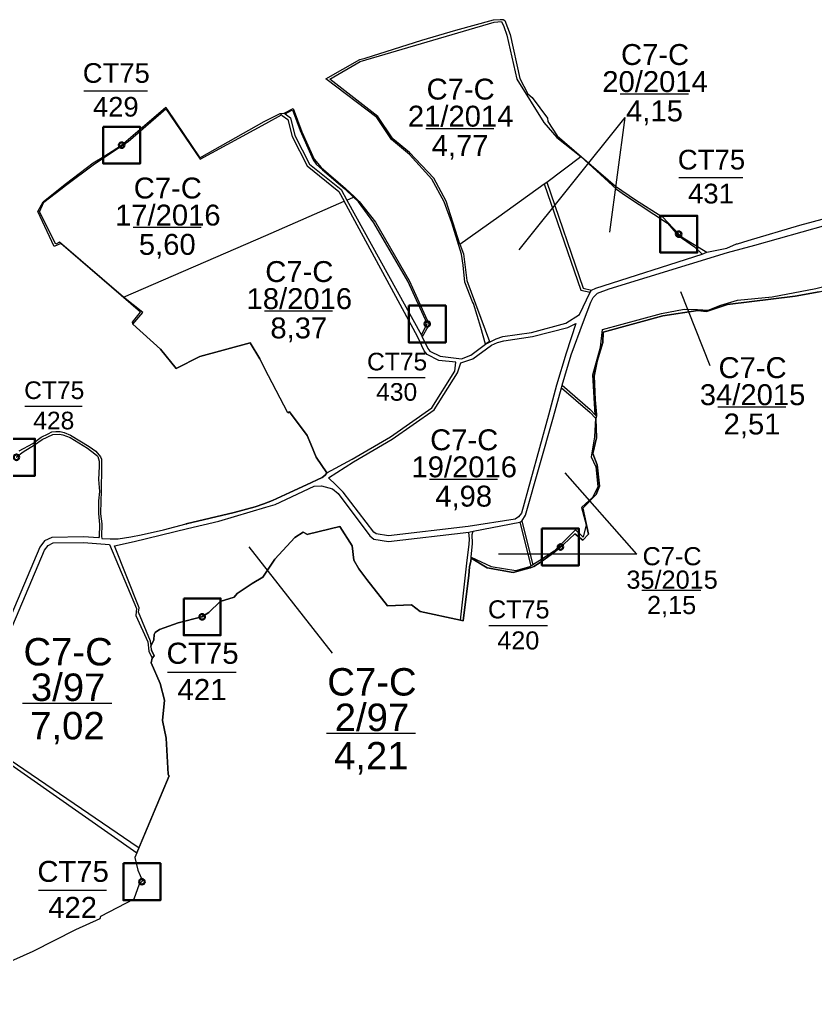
# Model space of a CAD drawing. Header units: metres. Extents: x 420698 to 426937, y 1527080 to 1530908.
# Drawn here: x 421666 to 422745, y 1527287 to 1528606 of the extents above; entities that cross this region are included whole.
import ezdxf
from ezdxf.enums import TextEntityAlignment as Align

# ---------------------------------------------------------------- set-up
doc = ezdxf.new("R2010")
doc.units = ezdxf.units.M
doc.header["$MEASUREMENT"] = 0
doc.linetypes.add('DGN Style 1', pattern=[5.902559, 0.009821, -5.892738])
doc.layers.add('RanhTwo', color=3, linetype='Continuous', lineweight=0)
doc.styles.add('Style-Arial', font='arial.ttf')
doc.styles.add('Style-Arial IF', font='ariali.ttf')

# ---------------------------------------------------------------- blocks, each defined once
blk = doc.blocks.new('*U0')
at = {"color": 0, "linetype": 'Continuous', "lineweight": -2, "ltscale": 10, "flags": 128}
blk.add_lwpolyline([(-150, 150), (150, 150), (150, -150), (-150, -150), (-150, 150)], close=True, dxfattribs=at)
at = {"color": 0, "linetype": 'Continuous', "lineweight": -2, "ltscale": 10}
blk.add_circle((-0.02828, 0.016065), 22.5, dxfattribs=at)
blk = doc.blocks.new('*U9')
at = {"layer": 'RanhTwo', "color": 3, "linetype": 'Continuous', "lineweight": 13}
blk.add_line((-66.520877, -1.660429), (63.750129, -1.660429), dxfattribs=at)
at = {"layer": 'RanhTwo', "color": 3, "linetype": 'Continuous', "lineweight": 13, "style": 'Style-Arial'}
blk.add_text('7,02', height=40, dxfattribs=at).set_placement((-1.025137, -54.422685), align=Align.CENTER)
at = {"layer": 'RanhTwo', "color": 3, "linetype": 'Continuous', "lineweight": 13, "insert": (-0.000029, 1.089388), "char_height": 40, "attachment_point": 8, "line_spacing_factor": 0.776524, "style": 'Style-Arial'}
blk.add_mtext('C7-C\\P3/97', dxfattribs=at)
blk = doc.blocks.new('*U12')
at = {"layer": 'RanhTwo', "color": 3, "linetype": 'Continuous', "lineweight": 13}
blk.add_line((-66.520877, -1.660429), (63.750129, -1.660429), dxfattribs=at)
at = {"layer": 'RanhTwo', "color": 3, "linetype": 'Continuous', "lineweight": 13, "style": 'Style-Arial'}
blk.add_text('4,21', height=40, dxfattribs=at).set_placement((-1.025137, -54.422685), align=Align.CENTER)
at = {"layer": 'RanhTwo', "color": 3, "linetype": 'Continuous', "lineweight": 13, "insert": (-0.000029, 1.089388), "char_height": 40, "attachment_point": 8, "line_spacing_factor": 0.776524, "style": 'Style-Arial'}
blk.add_mtext('C7-C\\P2/97', dxfattribs=at)
blk = doc.blocks.new('*U13')
at = {"layer": 'RanhTwo', "color": 3, "linetype": 'Continuous', "lineweight": 13}
blk.add_line((-66.520877, -1.660429), (63.750129, -1.660429), dxfattribs=at)
at = {"layer": 'RanhTwo', "color": 3, "linetype": 'Continuous', "lineweight": 13, "style": 'Style-Arial'}
blk.add_text('5,60', height=40, dxfattribs=at).set_placement((-1.025137, -54.422685), align=Align.CENTER)
at = {"layer": 'RanhTwo', "color": 3, "linetype": 'Continuous', "lineweight": 13, "insert": (-0.000029, 1.089388), "char_height": 40, "attachment_point": 8, "line_spacing_factor": 0.776524, "style": 'Style-Arial'}
blk.add_mtext('C7-C\\P17/2016', dxfattribs=at)
blk = doc.blocks.new('*U14')
at = {"layer": 'RanhTwo', "color": 3, "linetype": 'Continuous', "lineweight": 13}
blk.add_line((-66.520877, -1.660429), (63.750129, -1.660429), dxfattribs=at)
at = {"layer": 'RanhTwo', "color": 3, "linetype": 'Continuous', "lineweight": 13, "style": 'Style-Arial'}
blk.add_text('8,37', height=40, dxfattribs=at).set_placement((-1.025137, -54.422685), align=Align.CENTER)
at = {"layer": 'RanhTwo', "color": 3, "linetype": 'Continuous', "lineweight": 13, "insert": (-0.000029, 1.089388), "char_height": 40, "attachment_point": 8, "line_spacing_factor": 0.776524, "style": 'Style-Arial'}
blk.add_mtext('C7-C\\P18/2016', dxfattribs=at)
blk = doc.blocks.new('*U15')
at = {"layer": 'RanhTwo', "color": 3, "linetype": 'Continuous', "lineweight": 13}
blk.add_line((-66.520877, -1.660429), (63.750129, -1.660429), dxfattribs=at)
at = {"layer": 'RanhTwo', "color": 3, "linetype": 'Continuous', "lineweight": 13, "style": 'Style-Arial'}
blk.add_text('4,98', height=40, dxfattribs=at).set_placement((-1.025137, -54.422685), align=Align.CENTER)
at = {"layer": 'RanhTwo', "color": 3, "linetype": 'Continuous', "lineweight": 13, "insert": (-0.000029, 1.089388), "char_height": 40, "attachment_point": 8, "line_spacing_factor": 0.776524, "style": 'Style-Arial'}
blk.add_mtext('C7-C\\P19/2016', dxfattribs=at)
blk = doc.blocks.new('*U16')
at = {"layer": 'RanhTwo', "color": 3, "linetype": 'Continuous', "lineweight": 13}
blk.add_line((-66.520877, -1.660429), (63.750129, -1.660429), dxfattribs=at)
at = {"layer": 'RanhTwo', "color": 3, "linetype": 'Continuous', "lineweight": 13, "style": 'Style-Arial'}
blk.add_text('2,51', height=40, dxfattribs=at).set_placement((-1.025137, -54.422685), align=Align.CENTER)
at = {"layer": 'RanhTwo', "color": 3, "linetype": 'Continuous', "lineweight": 13, "insert": (-0.000029, 1.089388), "char_height": 40, "attachment_point": 8, "line_spacing_factor": 0.776524, "style": 'Style-Arial'}
blk.add_mtext('C7-C\\P34/2015', dxfattribs=at)
blk = doc.blocks.new('*U17')
at = {"layer": 'RanhTwo', "color": 3, "linetype": 'Continuous', "lineweight": 13}
blk.add_line((-66.520877, -1.660429), (63.750129, -1.660429), dxfattribs=at)
at = {"layer": 'RanhTwo', "color": 3, "linetype": 'Continuous', "lineweight": 13, "style": 'Style-Arial'}
blk.add_text('4,77', height=40, dxfattribs=at).set_placement((-1.025137, -54.422685), align=Align.CENTER)
at = {"layer": 'RanhTwo', "color": 3, "linetype": 'Continuous', "lineweight": 13, "insert": (-0.000029, 1.089388), "char_height": 40, "attachment_point": 8, "line_spacing_factor": 0.776524, "style": 'Style-Arial'}
blk.add_mtext('C7-C\\P21/2014', dxfattribs=at)
blk = doc.blocks.new('*U18')
at = {"layer": 'RanhTwo', "color": 3, "linetype": 'Continuous', "lineweight": 13}
blk.add_line((-66.520877, -1.660429), (63.750129, -1.660429), dxfattribs=at)
at = {"layer": 'RanhTwo', "color": 3, "linetype": 'Continuous', "lineweight": 13, "style": 'Style-Arial'}
blk.add_text('4,15', height=40, dxfattribs=at).set_placement((-1.025137, -54.422685), align=Align.CENTER)
at = {"layer": 'RanhTwo', "color": 3, "linetype": 'Continuous', "lineweight": 13, "insert": (-0.000029, 1.089388), "char_height": 40, "attachment_point": 8, "line_spacing_factor": 0.776524, "style": 'Style-Arial'}
blk.add_mtext('C7-C\\P20/2014', dxfattribs=at)
blk = doc.blocks.new('*U19')
at = {"layer": 'RanhTwo', "color": 3, "linetype": 'Continuous', "lineweight": 13}
blk.add_line((-66.520877, -1.660429), (63.750129, -1.660429), dxfattribs=at)
at = {"layer": 'RanhTwo', "color": 3, "linetype": 'Continuous', "lineweight": 13, "style": 'Style-Arial'}
for s, p in [('CT75', (-0.000029, 14.422722)), ('420', (-1.025137, -54.422685))]:
    blk.add_text(s, height=40, dxfattribs=at).set_placement(p, align=Align.CENTER)
blk = doc.blocks.new('*U20')
at = {"layer": 'RanhTwo', "color": 3, "linetype": 'Continuous', "lineweight": 13}
blk.add_line((-66.520877, -1.660429), (63.750129, -1.660429), dxfattribs=at)
at = {"layer": 'RanhTwo', "color": 3, "linetype": 'Continuous', "lineweight": 13, "style": 'Style-Arial'}
blk.add_text('2,15', height=40, dxfattribs=at).set_placement((-1.025137, -54.422685), align=Align.CENTER)
at = {"layer": 'RanhTwo', "color": 3, "linetype": 'Continuous', "lineweight": 13, "insert": (-0.000029, 1.089388), "char_height": 40, "attachment_point": 8, "line_spacing_factor": 0.776524, "style": 'Style-Arial'}
blk.add_mtext('C7-C\\P35/2015', dxfattribs=at)
blk = doc.blocks.new('*U77')
at = {"layer": 'RanhTwo', "color": 3, "linetype": 'Continuous', "lineweight": 13}
blk.add_line((-66.520877, -1.660429), (63.750129, -1.660429), dxfattribs=at)
at = {"layer": 'RanhTwo', "color": 3, "linetype": 'Continuous', "lineweight": 13, "style": 'Style-Arial'}
for s, p in [('CT75', (-0.000029, 14.422722)), ('422', (-1.025137, -54.422685))]:
    blk.add_text(s, height=40, dxfattribs=at).set_placement(p, align=Align.CENTER)
blk = doc.blocks.new('*U78')
at = {"layer": 'RanhTwo', "color": 3, "linetype": 'Continuous', "lineweight": 13}
blk.add_line((-66.520877, -1.660429), (63.750129, -1.660429), dxfattribs=at)
at = {"layer": 'RanhTwo', "color": 3, "linetype": 'Continuous', "lineweight": 13, "style": 'Style-Arial'}
for s, p in [('CT75', (-0.000029, 14.422722)), ('428', (-1.025137, -54.422685))]:
    blk.add_text(s, height=40, dxfattribs=at).set_placement(p, align=Align.CENTER)
blk = doc.blocks.new('*U79')
at = {"layer": 'RanhTwo', "color": 3, "linetype": 'Continuous', "lineweight": 13}
blk.add_line((-66.520877, -1.660429), (63.750129, -1.660429), dxfattribs=at)
at = {"layer": 'RanhTwo', "color": 3, "linetype": 'Continuous', "lineweight": 13, "style": 'Style-Arial'}
for s, p in [('CT75', (-0.000029, 14.422722)), ('421', (-1.025137, -54.422685))]:
    blk.add_text(s, height=40, dxfattribs=at).set_placement(p, align=Align.CENTER)
blk = doc.blocks.new('*U80')
at = {"layer": 'RanhTwo', "color": 3, "linetype": 'Continuous', "lineweight": 13}
blk.add_line((-66.520877, -1.660429), (63.750129, -1.660429), dxfattribs=at)
at = {"layer": 'RanhTwo', "color": 3, "linetype": 'Continuous', "lineweight": 13, "style": 'Style-Arial'}
for s, p in [('CT75', (-0.000029, 14.422722)), ('430', (-1.025137, -54.422685))]:
    blk.add_text(s, height=40, dxfattribs=at).set_placement(p, align=Align.CENTER)
blk = doc.blocks.new('*U81')
at = {"layer": 'RanhTwo', "color": 3, "linetype": 'Continuous', "lineweight": 13}
blk.add_line((-66.520877, -1.660429), (63.750129, -1.660429), dxfattribs=at)
at = {"layer": 'RanhTwo', "color": 3, "linetype": 'Continuous', "lineweight": 13, "style": 'Style-Arial'}
for s, p in [('CT75', (-0.000029, 14.422722)), ('429', (-1.025137, -54.422685))]:
    blk.add_text(s, height=40, dxfattribs=at).set_placement(p, align=Align.CENTER)
blk = doc.blocks.new('*U82')
at = {"layer": 'RanhTwo', "color": 3, "linetype": 'Continuous', "lineweight": 13}
blk.add_line((-66.520877, -1.660429), (63.750129, -1.660429), dxfattribs=at)
at = {"layer": 'RanhTwo', "color": 3, "linetype": 'Continuous', "lineweight": 13, "style": 'Style-Arial'}
for s, p in [('CT75', (-0.000029, 14.422722)), ('431', (-1.025137, -54.422685))]:
    blk.add_text(s, height=40, dxfattribs=at).set_placement(p, align=Align.CENTER)

msp = doc.modelspace()

# ---------------------------------------------------------------- linework, layer by layer
at = {"layer": 'RanhTwo', "color": 3, "linetype": 'Continuous', "lineweight": 0}
for p, q in [((422019.531, 1528478.307), (422019.8537, 1528478.3379)), ((422019.8537, 1528478.3379), (422024.837, 1528478.815)), ((422019.8537, 1528478.3379), (422021.4535, 1528476.6628)), ((422024.837, 1528478.815), (422026.2208, 1528477.8428)), ((422381.182, 1528385.187), (422427.1801, 1528420.2716)), ((422377.415, 1528383.162), (422381.182, 1528385.187)), ((422110.1651, 1528361.0942), (422119.0259, 1528364.9522)), ((422110.1651, 1528361.0942), (422211.0366, 1528177.7071)), ((422591.651, 1528287.614), (422598.12, 1528290.54)), ((422440.042, 1528236.023), (422441.628, 1528238.832)), ((422401.114, 1528106.465), (422401.902, 1528109.968)), ((422446.481, 1528070.179), (422448.5539, 1528068.1214)), ((422446.992, 1528065.272), (422447.5302, 1528064.7617)), ((422447.5302, 1528064.7617), (422448.5539, 1528068.1214)), ((421892.36, 1527922.13), (421892.3616, 1527922.1246)), ((422281.275, 1527912.118), (422344.455, 1527924.441)), ((422344.455, 1527924.441), (422347.142, 1527926.016)), ((422344.455, 1527924.441), (422359.3336, 1527865.1695)), ((422347.142, 1527926.016), (422361.9458, 1527866.7216)), ((422275.519, 1527911.014), (422281.275, 1527912.118)), ((422278.352, 1527875.659), (422278.4599, 1527876.8665)), ((422359.3336, 1527865.1695), (422361.9458, 1527866.7216)), ((422358.668, 1527862.55), (422358.8411, 1527862.6163)), ((421825.3803, 1527476.548), (421828.0314, 1527482.8853))]:
    msp.add_line(p, q, dxfattribs=at)
at = {"layer": 'RanhTwo', "color": 7, "linetype": 'Continuous', "lineweight": 0}
for p, q in [((422486.974828, 1528472.883362), (422343.084695, 1528293.453963)), ((422486.974828, 1528472.883362), (422465.957168, 1528317.701179)), ((422602.710015, 1528136.353693), (422562.961752, 1528236.877126)), ((422503.142258, 1527881.251291), (422406.137675, 1527991.172003)), ((422090.699555, 1527747.083362), (421977.527541, 1527890.950177)), ((422503.142258, 1527881.251291), (422315.600063, 1527881.251291))]:
    msp.add_line(p, q, dxfattribs=at)
at = {"layer": 'RanhTwo', "color": 3, "linetype": 'DGN Style 1', "lineweight": 0}
for p in [(421892.36, 1527922.13), (421892.3616, 1527922.1246)]:
    msp.add_line(p, (421894.094, 1527915.7706), dxfattribs=at)
at = {"layer": 'RanhTwo', "color": 3, "linetype": 'Continuous', "lineweight": 13}
msp.add_line((421844.642, 1527757.1764), (421844.642, 1527757.1765), dxfattribs=at)
at = {"layer": 'RanhTwo', "color": 3, "linetype": 'Continuous', "lineweight": 13, "flags": 128}
for points in [[(421665.7, 1528021.39), (421684.36, 1528031.12), (421695.73, 1528039.63), (421704.94, 1528044.02), (421710.26, 1528047.09), (421715.62, 1528047.57), (421721.31, 1528047.36), (421726.69, 1528046.03), (421735.6, 1528042.47), (421760.89, 1528027.26), (421769.56, 1528020.61), (421776.02, 1528012.94), (421777.38, 1528009.82), (421777.31, 1528000), (421777.07, 1527965.65), (421776.71, 1527953.64), (421776.03, 1527935.68), (421777.66, 1527922.02), (421777.23, 1527905.15), (421778.08, 1527902.56), (421789.04, 1527901.86), (421800.07, 1527902.08), (421817.37, 1527904.5), (421831.03, 1527907.47), (421861.59, 1527914.31), (421892.36, 1527922.13), (421957.42, 1527937.81), (421985.95, 1527945.5), (421997.55, 1527949.37), (422009.07, 1527953.98), (422032.78, 1527964.81), (422055.47, 1527975.24), (422076.36, 1527985.16), (422080.42, 1527988.09), (422083.05, 1527991.14), (422068.41, 1528012.66), (422061.1, 1528030.19), (422056.04, 1528041.74), (422032.46, 1528074.11), (422029.99, 1528072.49), (421998.55, 1528133.27), (421991.94, 1528146.04), (421978.86, 1528167.36), (421910.8, 1528149.1), (421878.74, 1528132.61), (421857.48, 1528158.75), (421819.932, 1528192.765), (421819.372, 1528195.577), (421830.34, 1528209.15), (421722.239, 1528302.212), (421713.403, 1528298.049), (421691.006, 1528345.465), (421698.358, 1528358.813), (421721.4071, 1528377.1391), (421728.161, 1528382.509), (421766.284, 1528411.484), (421780.57, 1528420.0733), (421804.508, 1528435.419), (421864.666, 1528486.823), (421866.316, 1528483.759), (421910.921, 1528418.46), (421997.915, 1528467.495), (422019.531, 1528478.307), (422019.8537, 1528478.3379), (422024.837, 1528478.815), (422037.0709, 1528485.224), (422049.14, 1528453.38), (422065.6, 1528416.28), (422075.41, 1528404.99), (422108.167, 1528376.768), (422120.1877, 1528365.458), (422126.891, 1528359.151), (422148.645, 1528330.977), (422194.457, 1528251.921), (422218.73, 1528198.086), (422219.9716, 1528195.9388), (422221.774, 1528192.822), (422219.8416, 1528189.3566), (422212.1632, 1528175.5867), (422219.831, 1528159.857), (422222.557, 1528156.278), (422236.416, 1528149.262), (422265.627, 1528146.025), (422277.936, 1528150.69), (422298.003, 1528165.931), (422291.771, 1528188.543), (422281.901, 1528220.695), (422280.28, 1528223.08), (422269.95, 1528249.62), (422267.63, 1528272.65), (422265.39, 1528287.65), (422252.52, 1528330.11), (422242.14, 1528358.72), (422225.18, 1528389.17), (422195.06, 1528422.65), (422170.65, 1528443.05), (422150.48, 1528472.92), (422081.3941, 1528525.104), (422127.78, 1528551.338), (422134.8513, 1528553.4526), (422211.71, 1528577.86), (422257.94, 1528591.26), (422308.87, 1528605.49), (422317.7, 1528605.78), (422321.99, 1528605.61), (422324.21, 1528604.17), (422331.25, 1528585.35), (422344.66, 1528525.75), (422355.5, 1528504.97), (422361.38, 1528499.83), (422381.95, 1528471.95), (422382.48, 1528467.29), (422395.29, 1528448.21), (422474.2, 1528379.93), (422501.34, 1528361.42), (422537.2219, 1528338.8099), (422537.809, 1528338.196), (422560.121, 1528314.866), (422565.945, 1528309.742), (422598.12, 1528290.54), (422625.06, 1528296.05), (422638.04, 1528301.6), (422639.47, 1528301.88), (422654.13, 1528306.04), (422724.28, 1528327.01), (422761.1, 1528336.72)], [(422750.45, 1528236.53), (422717.64, 1528230.68), (422625.875, 1528219.645), (422597.563, 1528209.808), (422585.98, 1528211.55), (422538.594, 1528204.127), (422457.656, 1528182.192), (422457.214, 1528168.131), (422449.315, 1528142.856), (422445.134, 1528122.361), (422446.693, 1528090.391), (422448.371, 1528070.31), (422448.5539, 1528068.1214), (422447.5302, 1528064.7617), (422448.501, 1528038.915), (422443.459, 1528017.473), (422449.367, 1528002.365), (422452.511, 1527973.342), (422447.985, 1527962.219), (422430.149, 1527943.519), (422437.624, 1527908.305), (422430.095, 1527900.183), (422419.26, 1527908.87), (422403.77, 1527894.38), (422399.335, 1527890.818), (422391.822, 1527884.338), (422372.131, 1527869.861), (422363.448, 1527864.38), (422361.3344, 1527863.5708), (422358.8411, 1527862.6163), (422358.668, 1527862.55), (422335.527, 1527856.202), (422300.333, 1527862.792), (422278.352, 1527875.659), (422278.05, 1527871.54), (422276.3, 1527863.97), (422275.3, 1527852.01), (422273.72, 1527838.04), (422267.6411, 1527790.7896), (422264.25, 1527791.76), (422209.611, 1527803.435), (422197.45, 1527812.472), (422165.0919, 1527811.2271), (422136.94, 1527846.8), (422126.37, 1527861.243), (422119.494, 1527873.195), (422117.13, 1527892.49), (422100.67, 1527918.58), (422057.59, 1527908.2), (422056.67, 1527907.95), (422050.6038, 1527910.7703), (422039.417, 1527903.662), (422012.238, 1527874.316), (421995.92, 1527849.89), (421981.87, 1527841.39), (421961.24, 1527827.83), (421957.16, 1527822.89), (421938.31, 1527816.96), (421922.78, 1527802.09), (421913.61, 1527796.32), (421881.21, 1527788.12), (421856.03, 1527779.1), (421850.01, 1527775.14), (421848.62, 1527772.14), (421848.3, 1527765.23), (421844.642, 1527757.1764)], [(421844.642, 1527757.1764), (421844.63, 1527757.15), (421844.03, 1527756.66), (421845.314, 1527750.847), (421848.762, 1527743.292), (421845.9079, 1527740.3933), (421844.569, 1527733.84), (421857.163, 1527705.729), (421862.824, 1527683.376), (421860.184, 1527655.609), (421864.989, 1527631.752), (421867.696, 1527583.155), (421868.622, 1527580.864), (421868.9755, 1527580.761), (421822.57, 1527469.83), (421826.6, 1527452.8), (421832.97, 1527438.26), (421828.32, 1527433.78), (421821.42, 1527413.6), (421776.08, 1527390.28), (421775.05, 1527386.95), (421742.21, 1527371.87), (421684.49, 1527342.77), (421684.33, 1527342.69), (421641.1, 1527323.31)]]:
    msp.add_lwpolyline(points, dxfattribs=at)
at = {"layer": 'RanhTwo', "color": 3, "linetype": 'Continuous', "lineweight": 0, "flags": 128}
for points in [[(422298.003, 1528165.931), (422291.771, 1528188.543), (422281.901, 1528220.695), (422280.28, 1528223.08), (422269.95, 1528249.62), (422267.63, 1528272.65), (422265.39, 1528287.65), (422252.52, 1528330.11), (422242.14, 1528358.72), (422225.18, 1528389.17), (422195.06, 1528422.65), (422170.65, 1528443.05), (422150.48, 1528472.92), (422081.3941, 1528525.104), (422127.78, 1528551.338), (422134.8513, 1528553.4526), (422211.71, 1528577.86), (422257.94, 1528591.26), (422308.87, 1528605.49), (422317.7, 1528605.78), (422321.99, 1528605.61), (422324.21, 1528604.17), (422331.25, 1528585.35), (422344.66, 1528525.75), (422355.5, 1528504.97), (422361.38, 1528499.83), (422381.95, 1528471.95), (422382.48, 1528467.29), (422395.29, 1528448.21), (422474.2, 1528379.93), (422501.34, 1528361.42), (422537.2219, 1528338.8099), (422537.809, 1528338.196), (422560.121, 1528314.866), (422565.945, 1528309.742), (422598.12, 1528290.54)], [(422263.375, 1528301.197), (422244.6546, 1528359.6875), (422227.715, 1528390.6259), (422194.849, 1528425.342), (422172.167, 1528443.802), (422151.98, 1528474.2347), (422087.0967, 1528524.6669), (422128.237, 1528548.936), (422309.8242, 1528601.9997), (422319.555, 1528602.823), (422322.619, 1528596.2641), (422327.0595, 1528584.3448), (422340.6041, 1528525.0422), (422377.0678, 1528466.0982), (422394.7766, 1528445.8429), (422427.1801, 1528420.2716)], [(421819.932, 1528192.765), (421819.372, 1528195.577), (421830.34, 1528209.15), (421722.239, 1528302.212), (421713.403, 1528298.049), (421691.006, 1528345.465), (421698.358, 1528358.813), (421721.4071, 1528377.1391), (421728.161, 1528382.509), (421766.284, 1528411.484), (421780.57, 1528420.0733), (421804.508, 1528435.419), (421864.666, 1528486.823), (421866.316, 1528483.759), (421910.921, 1528418.46), (421997.915, 1528467.495), (422019.531, 1528478.307)], [(421807.3265, 1528229.2403), (421720.554, 1528304.133), (421715.412, 1528301.158), (421693.166, 1528345.037), (421699.352, 1528358.294), (421722.4124, 1528375.9753), (421728.405, 1528380.57), (421768.062, 1528410.197), (421813.505, 1528440.199), (421864.753, 1528484.601), (421911.222, 1528416.236), (422000, 1528464.9024), (422021.4535, 1528476.6628)], [(422021.4535, 1528476.6628), (422022.4616, 1528475.6073), (422030.0563, 1528470.2616), (422035.8471, 1528447.0381), (422056.4451, 1528407.211), (422099.3562, 1528372.5572), (422106.432, 1528359.4688)], [(422024.837, 1528478.815), (422037.0709, 1528485.224), (422049.14, 1528453.38), (422065.6, 1528416.28), (422075.41, 1528404.99), (422108.167, 1528376.768), (422120.1877, 1528365.458), (422126.891, 1528359.151), (422148.645, 1528330.977), (422194.457, 1528251.921), (422218.73, 1528198.086), (422219.9716, 1528195.9388), (422221.774, 1528192.822), (422219.8416, 1528189.3566), (422212.1632, 1528175.5867)], [(422026.2208, 1528477.8428), (422026.4231, 1528477.9502), (422036.1293, 1528483.1012), (422046.9223, 1528455.4985), (422060.927, 1528423.656), (422064.5696, 1528415.3738), (422068.5013, 1528409.7047), (422076.9728, 1528401.9072), (422107.3145, 1528376.2014), (422119.0259, 1528364.9522)], [(422026.2208, 1528477.8428), (422033.577, 1528472.675), (422039.615, 1528448.46), (422059.612, 1528409.795), (422102.371, 1528375.264), (422110.1651, 1528361.0942)], [(422427.1801, 1528420.2716), (422475.645, 1528375.756), (422487.984, 1528367.023), (422544.836, 1528329.602), (422558.97, 1528313.042), (422581.347, 1528297.73), (422591.651, 1528287.614)], [(422263.375, 1528301.197), (422315.87, 1528338.693), (422377.415, 1528383.162)], [(422377.415, 1528383.162), (422427.378, 1528238.976), (422440.042, 1528236.023)], [(422381.182, 1528385.187), (422430.388, 1528241.804), (422441.628, 1528238.832)], [(421807.3265, 1528229.2403), (422000, 1528313.129), (422106.432, 1528359.4688)], [(422083.05, 1527991.14), (422117.0144, 1528009.6865), (422169.279, 1528040.3359), (422225.4529, 1528079.3937), (422256.4791, 1528129.0124), (422257.6313, 1528141.1761), (422234.7624, 1528143.7104), (422218.8153, 1528151.7834), (422214.9546, 1528156.8521), (422205.6397, 1528175.9606), (422106.432, 1528359.4688)], [(422211.0366, 1528177.7071), (422218.809, 1528193.825), (422192.9168, 1528251.3235), (422146.4984, 1528329.9709), (422125.7376, 1528358.5055), (422119.0259, 1528364.9522)], [(422598.12, 1528290.54), (422625.06, 1528296.05), (422638.04, 1528301.6), (422639.47, 1528301.88), (422654.13, 1528306.04), (422724.28, 1528327.01), (422761.1, 1528336.72), (422773.58, 1528340.89), (422789.18, 1528347.07), (422798.8063, 1528352.5421)], [(422401.902, 1528109.968), (422414.2282, 1528151.3993), (422430.7008, 1528196.4855), (422440.6103, 1528222.8152), (422443.9063, 1528229.0516), (422449.8814, 1528235.0488), (422465.6212, 1528240.8953), (422626.2162, 1528289.8229), (422663.143, 1528299.958), (422759.293, 1528327.1943), (422772.5299, 1528331.4125), (422785.897, 1528336.8736), (422792.6559, 1528340.5343)], [(422263.375, 1528301.197), (422268.3812, 1528287.9508), (422272.8426, 1528251.8147), (422303.26, 1528169.325), (422298.003, 1528165.931)], [(422448.5539, 1528068.1214), (422448.371, 1528070.31), (422446.693, 1528090.391), (422445.134, 1528122.361), (422449.315, 1528142.856), (422457.214, 1528168.131), (422457.656, 1528182.192), (422538.594, 1528204.127), (422585.98, 1528211.55), (422597.563, 1528209.808), (422625.875, 1528219.645), (422717.64, 1528230.68), (422750.45, 1528236.53), (422813.69, 1528252.66), (422850.955, 1528252.232), (422892.2218, 1528256.1758), (422923.5, 1528266.268), (422923.8598, 1528266.1109), (422928.584, 1528264.049), (422955.02, 1528276.22), (422952.3, 1528290.43), (422963.1001, 1528301.2301)], [(422441.628, 1528238.832), (422447.4312, 1528241.7697), (422591.651, 1528287.614)], [(422446.481, 1528070.179), (422443.627, 1528124.184), (422454.082, 1528161.482), (422456.36, 1528185.479), (422536.525, 1528207.244), (422567.363, 1528213.128), (422585.522, 1528212.569), (422599.728, 1528211.683), (422617.189, 1528218.374), (422639.805, 1528225.233), (422686.429, 1528229.905), (422745.815, 1528241.184), (422813.346, 1528257.683)], [(422298.003, 1528165.931), (422312.411, 1528173.124), (422321.635, 1528176.045), (422360.417, 1528181.644), (422406.802, 1528194.343), (422425.3132, 1528206.0104), (422440.042, 1528236.023)], [(421819.932, 1528192.765), (421833.587, 1528208.693), (421807.3265, 1528229.2403)], [(421819.932, 1528192.765), (421857.48, 1528158.75), (421878.74, 1528132.61), (421910.8, 1528149.1), (421978.86, 1528167.36), (421991.94, 1528146.04), (421998.55, 1528133.27)], [(422420.657, 1528193.878), (422407.3874, 1528153.6543), (422394.4485, 1528110.2918), (422383.591, 1528069.528), (422346.577, 1527936.773), (422342.73, 1527931.868), (422338.087, 1527928.424), (422274.6482, 1527918.4633), (422166.4981, 1527905.8202), (422149.6369, 1527908.6503), (422146.4718, 1527911.0946), (422104.858, 1527965.179), (422095.088, 1527975.019), (422084.935, 1527984.6285), (422119.0971, 1528006.2708), (422171.4357, 1528036.9636), (422228.4097, 1528076.5777), (422259.8706, 1528126.8917), (422264.5893, 1528140.4051), (422280.6858, 1528145.6365), (422305.938, 1528164.255), (422314.3678, 1528167.7647), (422322.9111, 1528170.4701), (422361.5813, 1528176.053), (422409.559, 1528188.207), (422420.657, 1528193.878)], [(422211.0366, 1528177.7071), (422211.854, 1528176.221), (422212.1632, 1528175.5867)], [(422212.1632, 1528175.5867), (422219.831, 1528159.857), (422222.557, 1528156.278), (422236.416, 1528149.262), (422265.627, 1528146.025), (422277.936, 1528150.69), (422298.003, 1528165.931)], [(422029.99, 1528072.49), (421998.55, 1528133.27)], [(422347.142, 1527926.016), (422352.267, 1527933.996), (422390.36, 1528067.268), (422401.114, 1528106.465)], [(422401.114, 1528106.465), (422439.872, 1528073.056), (422446.992, 1528065.272)], [(422401.902, 1528109.968), (422439.753, 1528077.144), (422446.481, 1528070.179)], [(422029.99, 1528072.49), (422032.46, 1528074.11), (422056.04, 1528041.74), (422061.1, 1528030.19), (422068.41, 1528012.66), (422083.05, 1527991.14), (422080.42, 1527988.09), (422076.36, 1527985.16), (422055.47, 1527975.24), (422032.78, 1527964.81), (422009.07, 1527953.98), (421997.55, 1527949.37), (421985.95, 1527945.5), (421957.42, 1527937.81), (421892.36, 1527922.13)], [(422029.99, 1528072.49), (422032.46, 1528074.11), (422056.04, 1528041.74), (422061.1, 1528030.19), (422068.41, 1528012.66), (422083.05, 1527991.14), (422080.42, 1527988.09), (422076.36, 1527985.16), (422055.47, 1527975.24), (422032.78, 1527964.81), (422009.07, 1527953.98), (421997.55, 1527949.37), (421985.95, 1527945.5), (421957.42, 1527937.81), (421892.36, 1527922.13)], [(422358.8411, 1527862.6163), (422361.3344, 1527863.5708), (422363.448, 1527864.38), (422372.131, 1527869.861), (422391.822, 1527884.338), (422399.335, 1527890.818), (422403.77, 1527894.38), (422419.26, 1527908.87), (422430.095, 1527900.183), (422437.624, 1527908.305), (422430.149, 1527943.519), (422447.985, 1527962.219), (422452.511, 1527973.342), (422449.367, 1528002.365), (422443.459, 1528017.473), (422448.501, 1528038.915), (422447.5302, 1528064.7617)], [(422446.992, 1528065.272), (422445.906, 1528040.101), (422441.088, 1528012.977), (422447.766, 1527999.422), (422450.089, 1527972.401), (422443.488, 1527958.427), (422427.904, 1527944.387), (422434.539, 1527920.823), (422430.583, 1527904.183), (422419.875, 1527914.311), (422391.055, 1527885.391), (422371.513, 1527872.406), (422361.9458, 1527866.7216)], [(421661.97, 1528012.46), (421671.06, 1528019.61), (421686.53, 1528029.46), (421697.01, 1528036.56), (421711.47, 1528043.47), (421720.32, 1528043.64), (421725.1, 1528042.7), (421734.75, 1528039.15), (421758.49, 1528024.88), (421768.32, 1528017.1), (421770.9962, 1528014.6764), (421772.24, 1528013.55), (421773.56, 1528010.38), (421774.36, 1528007.25), (421774.05, 1528000), (421773.31, 1527982.3), (421774.53, 1527966.04), (421773.34, 1527953.59), (421773.34, 1527936.31), (421774.62, 1527921.24), (421774.06, 1527904.76), (421773.5378, 1527903.2849), (421753.2016, 1527904.7378), (421710.0755, 1527903.9253), (421700.2482, 1527899.0087), (421693.6287, 1527890.603), (421624.781, 1527728.197)], [(421665.7, 1528021.39), (421684.36, 1528031.12), (421695.73, 1528039.63), (421704.94, 1528044.02), (421710.26, 1528047.09), (421715.62, 1528047.57), (421721.31, 1528047.36), (421726.69, 1528046.03), (421735.6, 1528042.47), (421760.89, 1528027.26), (421769.56, 1528020.61), (421776.02, 1528012.94), (421777.38, 1528009.82), (421777.31, 1528000), (421777.07, 1527965.65), (421776.71, 1527953.64), (421776.03, 1527935.68), (421777.66, 1527922.02), (421777.23, 1527905.15), (421778.08, 1527902.56), (421789.04, 1527901.86), (421800.07, 1527902.08), (421817.37, 1527904.5), (421831.03, 1527907.47), (421861.59, 1527914.31), (421892.36, 1527922.13)], [(421894.094, 1527915.7706), (421936.5936, 1527925.9549), (422000, 1527944.817), (422012.6467, 1527948.5791), (422065.613, 1527973.368), (422075.514, 1527973.828), (422085.442, 1527971.012), (422090.716, 1527969.544), (422098.038, 1527963.499), (422141.074, 1527905.787), (422146.541, 1527901.565), (422166.309, 1527898.247), (422275.519, 1527911.014)], [(421844.642, 1527757.1764), (421848.3, 1527765.23), (421848.62, 1527772.14), (421850.01, 1527775.14), (421856.03, 1527779.1), (421881.21, 1527788.12), (421913.61, 1527796.32), (421922.78, 1527802.09), (421938.31, 1527816.96), (421957.16, 1527822.89), (421961.24, 1527827.83), (421981.87, 1527841.39), (421995.92, 1527849.89), (422012.238, 1527874.316), (422039.417, 1527903.662), (422050.6038, 1527910.7703), (422056.67, 1527907.95), (422057.59, 1527908.2), (422100.67, 1527918.58), (422117.13, 1527892.49), (422119.494, 1527873.195), (422126.37, 1527861.243), (422136.94, 1527846.8), (422165.0919, 1527811.2271), (422197.45, 1527812.472), (422209.611, 1527803.435), (422264.2363, 1527791.7629)], [(421844.642, 1527757.1764), (421844.008, 1527763.149), (421827.396, 1527802.368), (421828.432, 1527808.441), (421795.236, 1527892.638), (421821.8049, 1527898.4478), (421894.094, 1527915.7706)], [(422264.2363, 1527791.7629), (422272.5948, 1527869.0808), (422275.9751, 1527894.5454), (422276.3746, 1527901.4423), (422275.519, 1527911.014)], [(422278.4599, 1527876.8665), (422280.133, 1527895.5918), (422279.6807, 1527907.8952), (422281.275, 1527912.118)], [(421828.0314, 1527482.8853), (421827.149, 1527483.486), (421604.775, 1527634.867), (421597.266, 1527642.202), (421631.171, 1527723.972), (421700.228, 1527886.699), (421705.168, 1527892.972), (421711.938, 1527896.359), (421752.967, 1527897.132), (421788.059, 1527894.301), (421824.705, 1527807.371), (421824.034, 1527798.231), (421840.2888, 1527762.1866), (421841.6005, 1527749.8314), (421845.9079, 1527740.3933)], [(422264.2363, 1527791.7629), (422264.25, 1527791.76), (422267.6411, 1527790.7896), (422273.72, 1527838.04), (422275.3, 1527852.01), (422276.3, 1527863.97), (422278.05, 1527871.54), (422278.352, 1527875.659)], [(422278.352, 1527875.659), (422300.333, 1527862.792), (422335.527, 1527856.202), (422358.668, 1527862.55)], [(422278.4599, 1527876.8665), (422305.505, 1527864.202), (422339.001, 1527858.976), (422357.961, 1527864.354), (422359.3336, 1527865.1695)], [(421845.9079, 1527740.3933), (421848.762, 1527743.292), (421845.314, 1527750.847), (421844.642, 1527757.1764)], [(421828.0314, 1527482.8853), (421868.9755, 1527580.761), (421868.622, 1527580.864), (421867.696, 1527583.155), (421864.989, 1527631.752), (421860.184, 1527655.609), (421862.824, 1527683.376), (421857.163, 1527705.729), (421844.569, 1527733.84), (421845.9079, 1527740.3933)], [(421403.59, 1527457.24), (421370.797, 1527550.983), (421423.389, 1527571.036), (421581.614, 1527630.878), (421589.208, 1527634.411), (421602.397, 1527632.097), (421825.3803, 1527476.548)], [(421825.3803, 1527476.548), (421822.57, 1527469.83), (421826.6, 1527452.8), (421832.97, 1527438.26), (421828.32, 1527433.78), (421821.42, 1527413.6), (421776.08, 1527390.28), (421775.05, 1527386.95), (421742.21, 1527371.87), (421684.49, 1527342.77), (421684.33, 1527342.69), (421641.1, 1527323.31), (421614.04, 1527309.09), (421535.99, 1527287.04), (421530.7, 1527292.52), (421515.78, 1527304.51), (421494.13, 1527347.96), (421467.88, 1527424.1), (421426.82, 1527410.98), (421424.16, 1527411.69), (421406.52, 1527454.22), (421403.59, 1527457.24)]]:
    msp.add_lwpolyline(points, dxfattribs=at)

# ---------------------------------------------------------------- block references
at = {"layer": 'RanhTwo', "color": 3, "linetype": 'Continuous', "lineweight": 13}
for name, p, xscale, yscale, zscale in [('*U18', (422527.822173, 1528506.253291), 0.708122, 0.708122, 0.708122), ('*U81', (421797.494711, 1528510.341458), 0.664928, 0.664928, 0.664928), ('*U17', (422264.293054, 1528459.37534), 0.708122, 0.708122, 0.708122), ('*U82', (422604.315672, 1528392.796967), 0.668257, 0.668257, 0.668257), ('*U13', (421867.333508, 1528325.331446), 0.708122, 0.708122, 0.708122), ('*U14', (422045.603993, 1528212.115754), 0.708122, 0.708122, 0.708122), ('*U80', (422178.17692, 1528121.580493), 0.596897, 0.596897, 0.596897), ('*U16', (422660.059136, 1528081.903982), 0.708122, 0.708122, 0.708122), ('*U78', (421713.3551, 1528082.784948), 0.596897, 0.596897, 0.596897), ('*U15', (422269.143283, 1527984.129906), 0.708122, 0.708122, 0.708122), ('*U20', (422550.91352, 1527833.322615), 0.613353, 0.613353, 0.613353), ('*U19', (422343.052162, 1527785.277839), 0.611536, 0.611536, 0.611536), ('*U9', (421732.215679, 1527680.709637), 0.928443, 0.928443, 0.928443), ('*U79', (421914.474582, 1527722.224344), 0.714892, 0.714892, 0.714892), ('*U12', (422144.052103, 1527639.936789), 0.928443, 0.928443, 0.928443), ('*U77', (421738.968585, 1527426.844448), 0.708816, 0.708816, 0.708816)]:
    msp.add_blockref(name, p, dxfattribs=dict(at, xscale=xscale, yscale=yscale, zscale=zscale))
at = {"layer": 'RanhTwo', "color": 3, "linetype": 'Continuous', "lineweight": 30, "ltscale": 1.666667, "xscale": 0.166667, "yscale": 0.166667, "zscale": 0.166667}
for p in [(421804.791713, 1528435.382323), (422559.944713, 1528314.797323), (422218.995, 1528193.126), (421662.14, 1528012.482), (422399.564, 1527890.844), (421913.935, 1527796.258), (421832.228, 1527437.208)]:
    msp.add_blockref('*U0', p, dxfattribs=at)

# ---------------------------------------------------------------- texts
at = {"layer": 'RanhTwo', "color": 3, "linetype": 'Continuous', "lineweight": 13, "style": 'Style-Arial IF'}
msp.add_text('d', height=0.5, dxfattribs=at).set_placement((421777.778, 1527902.578))

doc.saveas('drawing.dxf')
